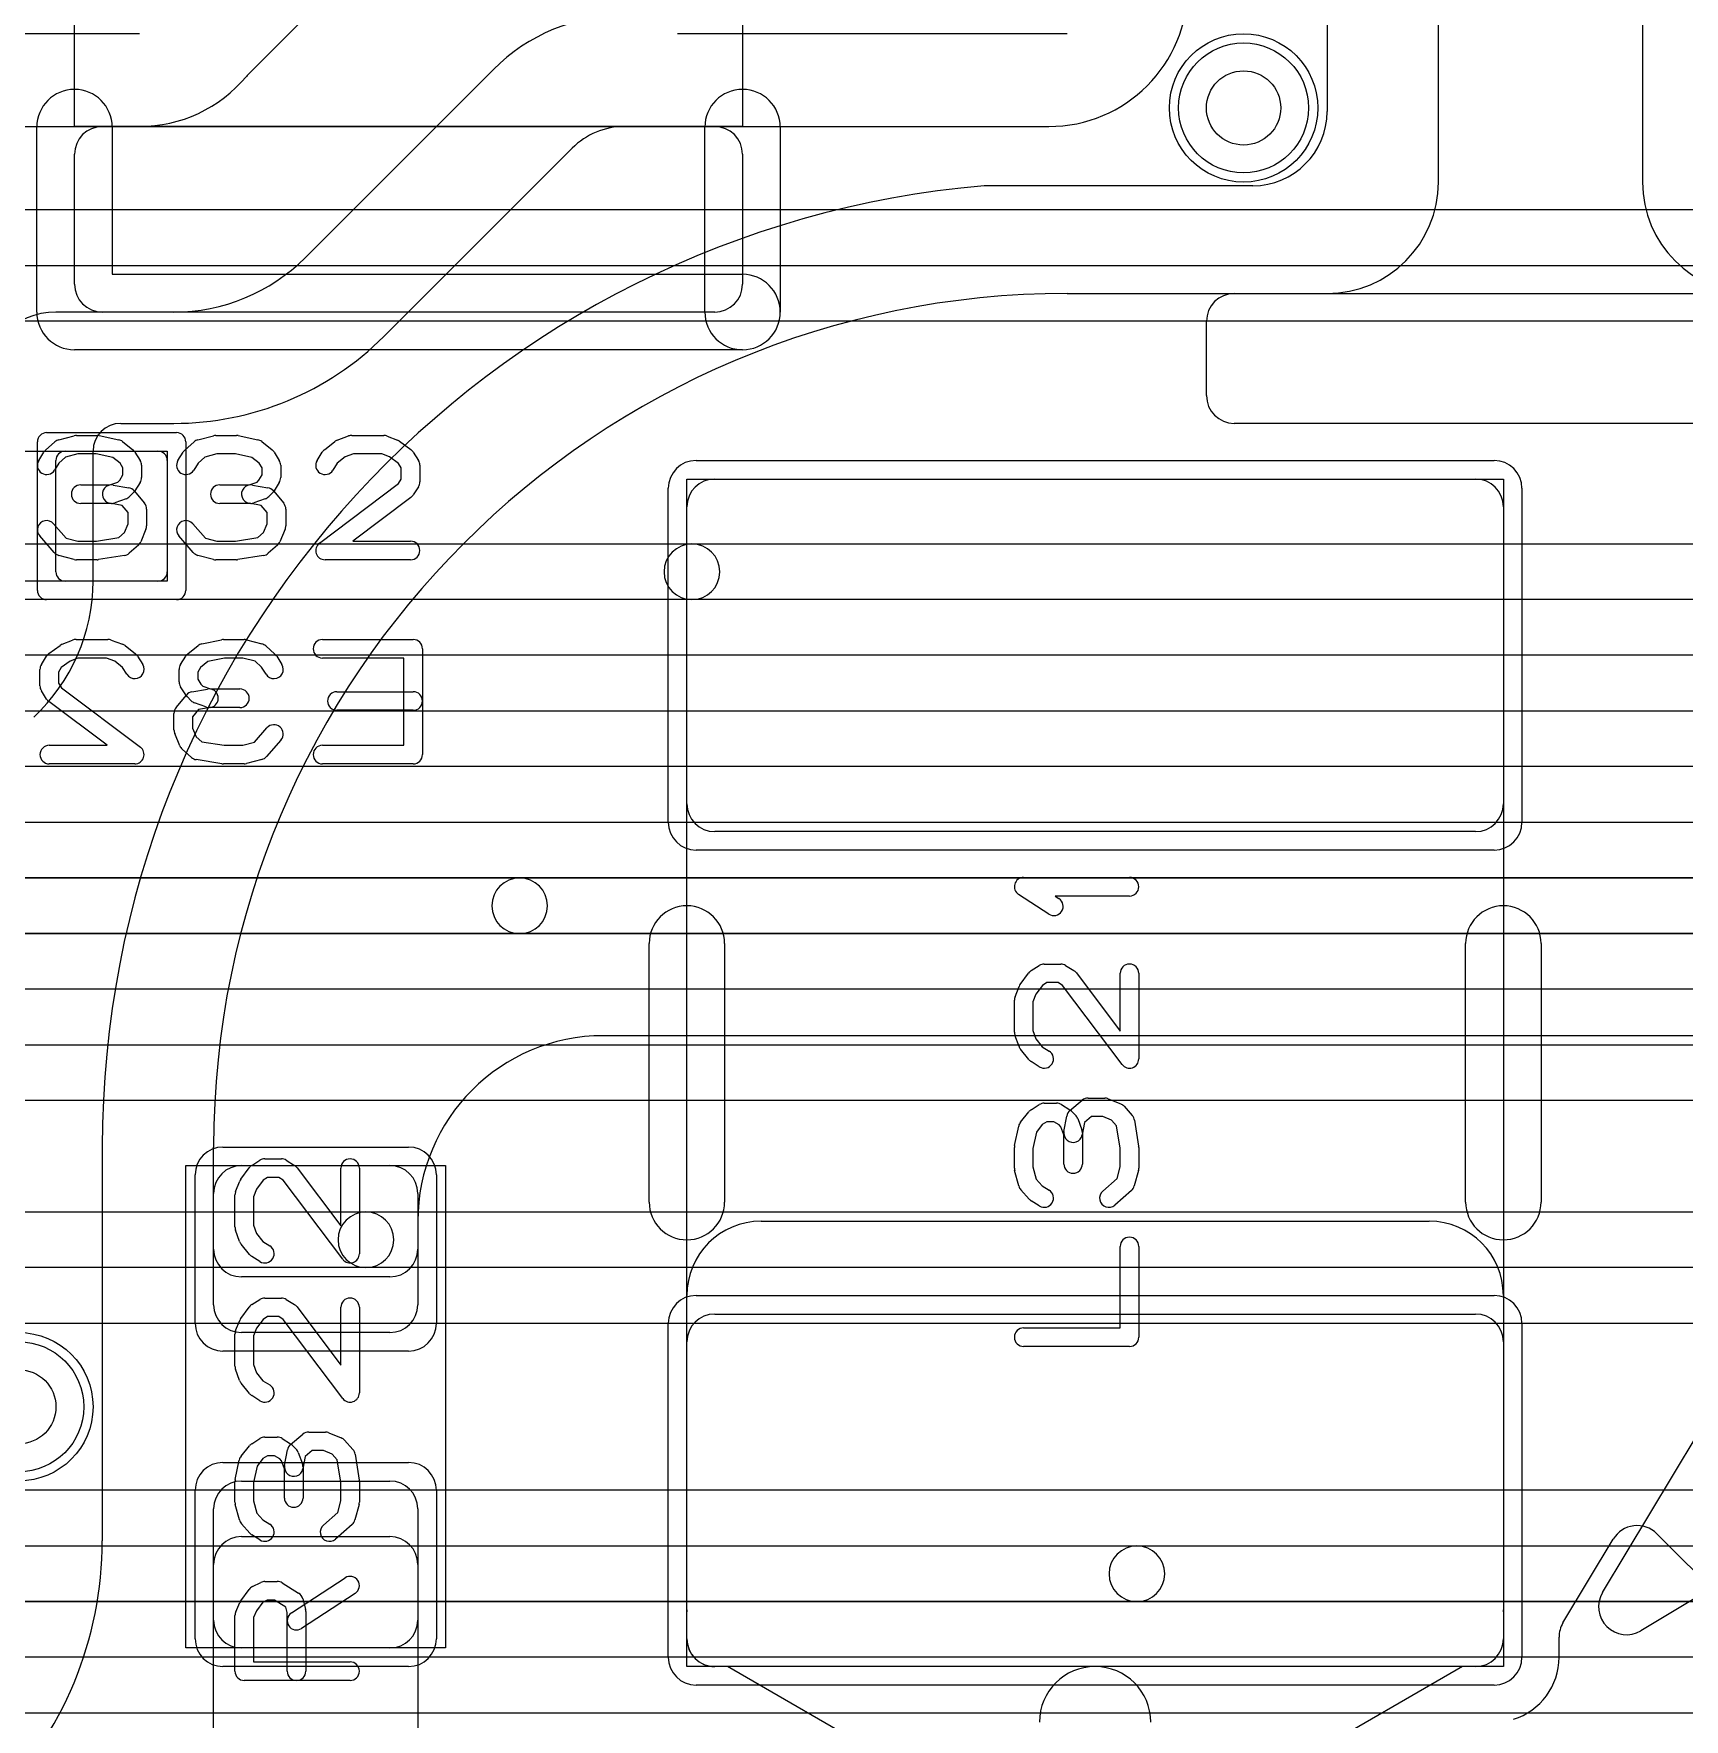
# Model space of a CAD drawing. Extents: x 0 to 57.3, y -1 to 20.5.
# Drawn here: x 29.54 to 33.987, y 9.158 to 13.7 of the extents above; entities that cross this region are included whole.
import ezdxf

# ---------------------------------------------------------------- set-up
doc = ezdxf.new("R2010")
doc.units = 0
for name, color, linetype in [('Hole', 1, 'CONTINUOUS'), ('L1', 3, 'CONTINUOUS'), ('L2', 3, 'CONTINUOUS'), ('L3', 3, 'CONTINUOUS'), ('L4', 3, 'CONTINUOUS'), ('MetalMask-A', 176, 'CONTINUOUS'), ('PartsArea-A', 111, 'CONTINUOUS'), ('PartsSilk-A', 221, 'CONTINUOUS'), ('Resist-A', 2, 'CONTINUOUS'), ('Resist-B', 2, 'CONTINUOUS'), ('Silk-A', 140, 'CONTINUOUS'), ('Silk-B', 140, 'CONTINUOUS')]:
    doc.layers.add(name, color=color, linetype=linetype)

msp = doc.modelspace()

# ---------------------------------------------------------------- linework, layer by layer
at = {"layer": 'Hole'}
for centre in [(32.8, 13.5), (29.5, 10)]:
    msp.add_circle(centre, 0.1, dxfattribs=at)
at = {"layer": 'L1'}
for p, q in [((33.02496, 15.1), (33.02496, 13.49036)), ((33.325, 13.3), (33.325, 15.12503)), ((33.875, 15.12503), (33.875, 13.3)), ((30.11777, 13.59002), (30.7313, 14.20355)), ((30.77855, 13.60355), (30.27145, 13.09645)), ((29.09275, 13.44996), (29.825, 13.44996)), ((31.13211, 13.44996), (32.275, 13.44996)), ((30.48361, 12.88429), (30.99071, 13.39139)), ((32.82496, 13.29036), (32.10083, 13.29036)), ((32.325, 13), (38, 13)), ((32.77497, 13), (33.025, 13)), ((29.91789, 12.95), (29.6, 12.95)), ((32.7, 12.72497), (32.7, 12.92503)), ((29.77501, 12.64996), (29.91789, 12.64996)), ((34.67503, 12.65), (32.77497, 12.65)), ((29.6, 12.25), (29.6, 12.55)), ((29.625, 12.575), (29.875, 12.575)), ((29.70004, 12.225), (29.70004, 12.57499)), ((29.9, 12.55), (29.9, 12.25)), ((31.375, 12.5), (33.425, 12.5)), ((31.3, 11.625), (31.3, 12.425)), ((33.5, 12.425), (33.5, 11.625)), ((29.875, 12.225), (29.625, 12.225)), ((33.425, 11.55), (31.375, 11.55)), ((36, 11), (31.075, 11)), ((29.72496, 10.7), (29.72496, 9.63917)), ((30.025, 10.42497), (30.025, 10.7)), ((30.1, 10.65), (30.5, 10.65)), ((30.025, 10.275), (30.025, 10.575)), ((30.575, 10.575), (30.575, 10.275)), ((30.575, 10.5), (30.575, 10.42497)), ((31.5, 10.5), (33.3, 10.5)), ((30.50003, 10.35), (30.09997, 10.35)), ((31.3, 9.453), (31.3, 10.3)), ((33.5, 10.3), (33.5, 9.45245)), ((31.375, 10.25), (33.425, 10.25)), ((30.5, 10.2), (30.1, 10.2)), ((31.3, 9.375), (31.3, 10.175)), ((33.5, 10.175), (33.5, 9.375)), ((30.1, 9.8), (30.5, 9.8)), ((30.025, 9.425), (30.025, 9.725)), ((30.575, 9.725), (30.575, 9.425)), ((30.09997, 9.65), (30.50003, 9.65)), ((30.025, 8.8), (30.025, 9.57503)), ((30.575, 9.57503), (30.575, 8.9)), ((31.3, 9.37498), (31.29999, 9.447)), ((33.5, 9.44755), (33.5, 9.37497)), ((30.5, 9.35), (30.1, 9.35)), ((31.40979, 9.3), (31.37497, 9.3)), ((33.425, 9.3), (31.375, 9.3)), ((32.32335, 8.77256), (31.40979, 9.3)), ((33.39021, 9.3), (32.47696, 8.77274)), ((33.42503, 9.3), (33.39021, 9.3))]:
    msp.add_line(p, q, dxfattribs=at)
for centre in [(32.8, 13.5), (29.5, 10)]:
    msp.add_circle(centre, 0.2, dxfattribs=at)
for centre, radius, start, end in [((32.275, 13.825), 0.37504, -90, 0), ((31.13211, 13.25), 0.5, 90, 135.00081), ((29.82499, 13.825), 0.37504, -89.99847, -39.78914), ((30.17078, 13.53701), 0.07497, 135, 140.21106), ((32.82496, 13.49036), 0.2, -90, 0), ((31.1321, 13.25), 0.19996, 89.99714, 135), ((32.325, 10.7), 2.60004, 94.94606, 180), ((33.025, 13.3), 0.3, -90, 0), ((34.175, 13.3), 0.3, 180, -90), ((29.9179, 13.45), 0.5, -90.00115, -45), ((32.325, 10.7), 2.3, 90, 180), ((32.77497, 12.92503), 0.07497, 90, 180), ((29.6, 12.75), 0.2, 90, 180), ((29.91789, 13.45), 0.80004, -90, -44.99949), ((32.77497, 12.72497), 0.07497, 180, -90), ((29.77501, 12.57499), 0.07497, 90, 180), ((29.625, 12.55), 0.025, 90, 180), ((29.875, 12.55), 0.025, 0, 90), ((31.375, 12.425), 0.075, 90, 180), ((33.425, 12.425), 0.075, 0, 90), ((29.2, 12.225), 0.50004, -47.14029, 0), ((29.625, 12.25), 0.025, 180, -90), ((29.875, 12.25), 0.025, -90, 0), ((31.375, 11.625), 0.075, 180, -90), ((33.425, 11.625), 0.075, -90, 0), ((31.075, 10.5), 0.5, 90, 180), ((30.1, 10.575), 0.075, 90, 180), ((30.5, 10.575), 0.075, 0, 90), ((31.5, 10.3), 0.2, 90, 180), ((33.3, 10.3), 0.2, 0, 90), ((30.09997, 10.42497), 0.07497, 180, -90), ((30.50003, 10.42497), 0.07497, -90, 0), ((30.1, 10.275), 0.075, 180, -90), ((30.5, 10.275), 0.075, -90, 0), ((31.375, 10.175), 0.075, 90, 180), ((33.425, 10.175), 0.075, 0, 90), ((30.1, 9.725), 0.075, 90, 180), ((30.5, 9.725), 0.075, 0, 90), ((28.72496, 9.63917), 1, -44.99959, 0), ((30.09997, 9.57503), 0.07497, 90, 180), ((30.50003, 9.57503), 0.07497, 0, 90), ((31.44996, 9.44951), 0.14999, 179.01059, -179.04115), ((31.37496, 9.45151), 0.07497, 178.86127, 179.5491), ((33.35003, 9.45), 0.14999, -0.93593, 0.93593), ((30.1, 9.425), 0.075, 180, -90), ((30.5, 9.425), 0.075, -90, 0), ((31.375, 9.375), 0.075, 180, -90), ((31.37497, 9.37497), 0.07497, 179.99236, -90), ((33.425, 9.375), 0.075, -90, 0), ((33.42503, 9.37497), 0.07497, -90, 0), ((32.4, 9.15), 0.15, 0, 180)]:
    msp.add_arc(centre, radius, start, end, dxfattribs=at)
at = {"layer": 'L2'}
for centre in [(32.8, 13.5), (29.5, 10)]:
    msp.add_circle(centre, 0.2, dxfattribs=at)
at = {"layer": 'L3'}
for p, q in [((41.49996, 12.02504), (28.21421, 12.02504)), ((28.21421, 11.875), (42.21092, 11.875)), ((42.21092, 11.725), (28.21421, 11.725)), ((28.01422, 11.575), (42.48579, 11.575)), ((42.48579, 11.425), (28.01422, 11.425)), ((27.81421, 11.275), (43.08579, 11.275)), ((43.08579, 11.125), (27.81421, 11.125)), ((23.04178, 10.975), (43.65822, 10.975)), ((43.65822, 10.825), (23.04178, 10.825)), ((28.35127, 9.475), (38.12911, 9.475)), ((38.12911, 9.325), (28.35127, 9.325)), ((23.04178, 9.175), (43.65822, 9.175))]:
    msp.add_line(p, q, dxfattribs=at)
msp.add_circle((32.8, 13.5), 0.2, dxfattribs=at)
at = {"layer": 'L4'}
for p, q in [((37.58579, 13.22504), (26.7, 13.22504)), ((25.8, 13.075), (37.58579, 13.075)), ((37.58579, 12.925), (25.8, 12.925)), ((25.84178, 12.325), (31.31367, 12.325)), ((31.31367, 12.325), (36.80736, 12.325)), ((31.31367, 12.175), (25.84178, 12.175)), ((36.80736, 12.175), (31.31367, 12.175)), ((25.84178, 11.425), (30.84946, 11.425)), ((30.84946, 11.425), (35.87893, 11.425)), ((30.84946, 11.275), (25.84178, 11.275)), ((35.87893, 11.275), (30.84946, 11.275)), ((25.84178, 10.525), (30.43525, 10.525)), ((30.43525, 10.525), (35.05051, 10.525)), ((30.43525, 10.375), (25.84178, 10.375)), ((35.05051, 10.375), (30.43525, 10.375)), ((28.4, 10.22496), (35.05051, 10.22496)), ((39.20525, 9.77504), (28.4, 9.77504)), ((25.84178, 9.625), (32.51262, 9.625)), ((32.51262, 9.625), (39.20525, 9.625)), ((32.51262, 9.475), (25.84178, 9.475)), ((39.20525, 9.475), (32.51262, 9.475))]:
    msp.add_line(p, q, dxfattribs=at)
for centre in [(32.8, 13.5), (29.5, 10)]:
    msp.add_circle(centre, 0.2, dxfattribs=at)
for centre, start, end in [((31.31367, 12.25), 90, -90), ((31.31367, 12.25), -90, 90), ((30.84946, 11.35), 90, -90), ((30.84946, 11.35), -90, 90), ((30.43525, 10.45), 90, -90), ((30.43525, 10.45), -90, 90), ((32.51262, 9.55), 90, -90), ((32.51262, 9.55), -90, 90)]:
    msp.add_arc(centre, 0.075, start, end, dxfattribs=at)
at = {"layer": 'MetalMask-A'}
for p, q in [((29.6, 12.25), (29.6, 12.55)), ((29.625, 12.575), (29.875, 12.575)), ((29.9, 12.55), (29.9, 12.25)), ((31.375, 12.5), (33.425, 12.5)), ((31.3, 11.625), (31.3, 12.425)), ((33.5, 12.425), (33.5, 11.625)), ((29.875, 12.225), (29.625, 12.225)), ((33.425, 11.55), (31.375, 11.55)), ((30.1, 10.65), (30.5, 10.65)), ((30.025, 10.275), (30.025, 10.575)), ((30.575, 10.575), (30.575, 10.275)), ((31.375, 10.25), (33.425, 10.25)), ((30.5, 10.2), (30.1, 10.2)), ((31.3, 9.375), (31.3, 10.175)), ((33.5, 10.175), (33.5, 9.375)), ((30.1, 9.8), (30.5, 9.8)), ((30.025, 9.425), (30.025, 9.725)), ((30.575, 9.725), (30.575, 9.425)), ((30.5, 9.35), (30.1, 9.35)), ((33.425, 9.3), (31.375, 9.3))]:
    msp.add_line(p, q, dxfattribs=at)
for centre, radius, start, end in [((29.625, 12.55), 0.025, 90, 180), ((29.875, 12.55), 0.025, 0, 90), ((31.375, 12.425), 0.075, 90, 180), ((33.425, 12.425), 0.075, 0, 90), ((29.625, 12.25), 0.025, 180, -90), ((29.875, 12.25), 0.025, -90, 0), ((31.375, 11.625), 0.075, 180, -90), ((33.425, 11.625), 0.075, -90, 0), ((30.1, 10.575), 0.075, 90, 180), ((30.5, 10.575), 0.075, 0, 90), ((30.1, 10.275), 0.075, 180, -90), ((30.5, 10.275), 0.075, -90, 0), ((31.375, 10.175), 0.075, 90, 180), ((33.425, 10.175), 0.075, 0, 90), ((30.1, 9.725), 0.075, 90, 180), ((30.5, 9.725), 0.075, 0, 90), ((30.1, 9.425), 0.075, 180, -90), ((30.5, 9.425), 0.075, -90, 0), ((31.375, 9.375), 0.075, 180, -90), ((33.425, 9.375), 0.075, -90, 0)]:
    msp.add_arc(centre, radius, start, end, dxfattribs=at)
at = {"layer": 'PartsArea-A'}
for p, q in [((29.65, 13.45), (29.65, 13.75)), ((31.45, 13.75), (31.45, 13.45)), ((31.45, 13.45), (29.65, 13.45)), ((29.1, 12.575), (29.9, 12.575)), ((29.9, 12.575), (29.9, 12.225)), ((31.3, 12.5), (33.5, 12.5)), ((31.3, 9.3), (31.3, 12.5)), ((33.5, 12.5), (33.5, 9.3)), ((29.9, 12.225), (29.1, 12.225)), ((29.95, 9.35), (29.95, 10.65)), ((29.95, 10.65), (30.65, 10.65)), ((30.65, 10.65), (30.65, 9.35)), ((30.65, 9.35), (29.95, 9.35)), ((33.5, 9.3), (31.3, 9.3))]:
    msp.add_line(p, q, dxfattribs=at)
at = {"layer": 'PartsSilk-A'}
for p, q in [((29.5484, 12.95), (29.5484, 13.4484)), ((29.725, 13.45), (31.375, 13.45)), ((29.7516, 13.4484), (29.7516, 13.0516)), ((31.3484, 12.95), (31.3484, 13.4484)), ((31.5516, 13.4484), (31.5516, 12.95)), ((29.65, 13.025), (29.65, 13.375)), ((31.45, 13.375), (31.45, 13.025)), ((29.7516, 13.0516), (31.45, 13.0516)), ((31.375, 12.95), (29.725, 12.95)), ((31.45, 12.8484), (29.65, 12.8484)), ((29.57228, 12.57795), (29.59728, 12.60017)), ((29.60745, 12.60564), (29.64912, 12.61675)), ((29.65556, 12.61759), (29.71111, 12.61759)), ((29.71626, 12.61705), (29.76904, 12.60594)), ((29.77951, 12.601), (29.80729, 12.57878)), ((29.94728, 12.57795), (29.97228, 12.60017)), ((29.98245, 12.60564), (30.02412, 12.61675)), ((30.03056, 12.61759), (30.08611, 12.61759)), ((30.09126, 12.61705), (30.14404, 12.60594)), ((30.15451, 12.601), (30.18229, 12.57878)), ((30.32327, 12.57878), (30.35105, 12.601)), ((30.35813, 12.60497), (30.38868, 12.61608)), ((30.39722, 12.61759), (30.48333, 12.61759)), ((30.49261, 12.6158), (30.52039, 12.60469)), ((30.52581, 12.6017), (30.55637, 12.57948)), ((29.5538, 12.55029), (29.56769, 12.57251)), ((29.60818, 12.54296), (29.5962, 12.52379)), ((29.62606, 12.55885), (29.60818, 12.54296)), ((29.65884, 12.56759), (29.62606, 12.55885)), ((29.70851, 12.56759), (29.65884, 12.56759)), ((29.75292, 12.55824), (29.70851, 12.56759)), ((29.77273, 12.5424), (29.75292, 12.55824)), ((29.78056, 12.52987), (29.77273, 12.5424)), ((29.81287, 12.57251), (29.82676, 12.55029)), ((29.83056, 12.53704), (29.83056, 12.5037)), ((29.9288, 12.55029), (29.94269, 12.57251)), ((29.98318, 12.54296), (29.9712, 12.52379)), ((30.00106, 12.55885), (29.98318, 12.54296)), ((30.03384, 12.56759), (30.00106, 12.55885)), ((30.08351, 12.56759), (30.03384, 12.56759)), ((30.12792, 12.55824), (30.08351, 12.56759)), ((30.14773, 12.5424), (30.12792, 12.55824)), ((30.15556, 12.52987), (30.14773, 12.5424)), ((30.18787, 12.57251), (30.20176, 12.55029)), ((30.20556, 12.53704), (30.20556, 12.5037)), ((30.3038, 12.55029), (30.31769, 12.57251)), ((30.35783, 12.5424), (30.3462, 12.52379)), ((30.37908, 12.55939), (30.35783, 12.5424)), ((30.40162, 12.56759), (30.37908, 12.55939)), ((30.47852, 12.56759), (30.40162, 12.56759)), ((30.49893, 12.55943), (30.47852, 12.56759)), ((30.52304, 12.54189), (30.49893, 12.55943)), ((30.53056, 12.52987), (30.52304, 12.54189)), ((30.56287, 12.57251), (30.57676, 12.55029)), ((30.58056, 12.53704), (30.58056, 12.49259)), ((29.7456, 12.48426), (29.7668, 12.49197)), ((29.7668, 12.49197), (29.77198, 12.49715)), ((29.77198, 12.49715), (29.78056, 12.51087)), ((29.78056, 12.51087), (29.78056, 12.52987)), ((30.1206, 12.48426), (30.1418, 12.49197)), ((30.1418, 12.49197), (30.14698, 12.49715)), ((30.14698, 12.49715), (30.15556, 12.51087)), ((30.15556, 12.51087), (30.15556, 12.52987)), ((30.52293, 12.48756), (30.53056, 12.49976)), ((30.53056, 12.49976), (30.53056, 12.52987)), ((29.66667, 12.48426), (29.7456, 12.48426)), ((29.75438, 12.48387), (29.79605, 12.47646)), ((29.7891, 12.44687), (29.75854, 12.43576)), ((29.80935, 12.4638), (29.79824, 12.45269)), ((29.81088, 12.46785), (29.83865, 12.43452)), ((29.82676, 12.49045), (29.81287, 12.46823)), ((30.04167, 12.48426), (30.1206, 12.48426)), ((30.12938, 12.48387), (30.17105, 12.47646)), ((30.1641, 12.44687), (30.13354, 12.43576)), ((30.18435, 12.4638), (30.17324, 12.45269)), ((30.18588, 12.46785), (30.21365, 12.43452)), ((30.20176, 12.49045), (30.18787, 12.46823)), ((30.30997, 12.32739), (30.52293, 12.48756)), ((30.5567, 12.45039), (30.39983, 12.33241)), ((30.57676, 12.47934), (30.56287, 12.45712)), ((29.75, 12.43426), (29.66667, 12.43426)), ((29.77831, 12.42883), (29.74562, 12.43465)), ((29.79444, 12.40947), (29.77831, 12.42883)), ((29.79444, 12.37907), (29.79444, 12.40947)), ((29.84444, 12.41852), (29.84444, 12.37407)), ((30.125, 12.43426), (30.04167, 12.43426)), ((30.15331, 12.42883), (30.12062, 12.43465)), ((30.16944, 12.40947), (30.15331, 12.42883)), ((30.16944, 12.37907), (30.16944, 12.40947)), ((30.21944, 12.41852), (30.21944, 12.37407)), ((29.59381, 12.37942), (29.62769, 12.34071)), ((29.76941, 12.34205), (29.78468, 12.35563)), ((29.78468, 12.35563), (29.79444, 12.37907)), ((29.84252, 12.36446), (29.82864, 12.33113)), ((29.96881, 12.37942), (30.00269, 12.34071)), ((30.14441, 12.34205), (30.15968, 12.35563)), ((30.15968, 12.35563), (30.16944, 12.37907)), ((30.21752, 12.36446), (30.20364, 12.33113)), ((29.59508, 12.30206), (29.55619, 12.3465)), ((29.62769, 12.34071), (29.65884, 12.33241)), ((29.65884, 12.33241), (29.70912, 12.33241)), ((29.70912, 12.33241), (29.76941, 12.34205)), ((29.82217, 12.32205), (29.79717, 12.29983)), ((29.97008, 12.30206), (29.93119, 12.3465)), ((30.00269, 12.34071), (30.03384, 12.33241)), ((30.03384, 12.33241), (30.08412, 12.33241)), ((30.08412, 12.33241), (30.14441, 12.34205)), ((30.19717, 12.32205), (30.17217, 12.29983)), ((30.39983, 12.33241), (30.55556, 12.33241)), ((29.64912, 12.28325), (29.60745, 12.29436)), ((29.71111, 12.28241), (29.65556, 12.28241)), ((29.78451, 12.29383), (29.71506, 12.28272)), ((30.02412, 12.28325), (29.98245, 12.29436)), ((30.08611, 12.28241), (30.03056, 12.28241)), ((30.15951, 12.29383), (30.09006, 12.28272)), ((30.55556, 12.28241), (30.325, 12.28241)), ((32.20741, 11.42639), (32.49259, 11.42639)), ((32.2753, 11.32763), (32.19382, 11.38041)), ((32.49259, 11.37639), (32.29199, 11.37639)), ((32.29199, 11.37639), (32.30248, 11.36959)), ((31.1984, 10.5516), (31.1984, 11.2484)), ((31.4016, 11.2484), (31.4016, 10.5516)), ((33.3984, 10.5516), (33.3984, 11.2484)), ((33.6016, 11.2484), (33.6016, 10.5516)), ((32.22749, 11.17537), (32.24971, 11.18926)), ((32.26296, 11.19306), (32.30741, 11.19306)), ((32.32066, 11.18926), (32.34288, 11.17537)), ((32.1842, 11.10511), (32.19531, 11.13289)), ((32.1983, 11.13831), (32.22052, 11.16887)), ((32.25811, 11.13554), (32.24057, 11.11143)), ((32.27013, 11.14306), (32.25811, 11.13554)), ((32.30024, 11.14306), (32.27013, 11.14306)), ((32.31244, 11.13543), (32.30024, 11.14306)), ((32.47261, 10.92247), (32.31244, 11.13543)), ((32.34961, 11.1692), (32.46759, 11.01233)), ((32.46759, 11.01233), (32.46759, 11.16806)), ((32.51759, 11.16806), (32.51759, 10.9375)), ((32.18241, 11.00972), (32.18241, 11.09583)), ((32.24057, 11.11143), (32.23241, 11.09102)), ((32.23241, 11.09102), (32.23241, 11.01412)), ((32.19503, 10.97063), (32.18392, 11.00118)), ((32.23241, 11.01412), (32.24061, 10.99158)), ((32.22122, 10.93577), (32.199, 10.96355)), ((32.24061, 10.99158), (32.2576, 10.97033)), ((32.2576, 10.97033), (32.27621, 10.9587)), ((32.24971, 10.9163), (32.22749, 10.93019)), ((32.22749, 10.80037), (32.24971, 10.81426)), ((32.26296, 10.81806), (32.2963, 10.81806)), ((32.30955, 10.81426), (32.33177, 10.80037)), ((32.33215, 10.79838), (32.36548, 10.82615)), ((32.38148, 10.83194), (32.42593, 10.83194)), ((32.43554, 10.83002), (32.46887, 10.81614)), ((32.199, 10.76701), (32.22122, 10.79479)), ((32.27013, 10.76806), (32.2576, 10.76023)), ((32.28913, 10.76806), (32.27013, 10.76806)), ((32.30285, 10.75948), (32.28913, 10.76806)), ((32.31613, 10.74188), (32.32354, 10.78355)), ((32.3362, 10.79685), (32.34731, 10.78574)), ((32.35313, 10.7766), (32.36424, 10.74604)), ((32.37117, 10.76581), (32.36535, 10.73312)), ((32.39053, 10.78194), (32.37117, 10.76581)), ((32.42093, 10.78194), (32.39053, 10.78194)), ((32.44437, 10.77218), (32.42093, 10.78194)), ((32.45795, 10.75691), (32.44437, 10.77218)), ((32.47795, 10.80967), (32.50017, 10.78467)), ((32.50617, 10.77201), (32.51728, 10.70256)), ((32.18295, 10.70376), (32.19406, 10.75654)), ((32.24176, 10.74042), (32.23241, 10.69601)), ((32.2576, 10.76023), (32.24176, 10.74042)), ((32.30803, 10.7543), (32.30285, 10.75948)), ((32.31574, 10.7331), (32.30803, 10.7543)), ((32.31574, 10.65417), (32.31574, 10.7331)), ((32.36574, 10.7375), (32.36574, 10.65417)), ((32.46759, 10.69662), (32.45795, 10.75691)), ((32.18241, 10.64306), (32.18241, 10.69861)), ((32.23241, 10.69601), (32.23241, 10.64634)), ((32.46759, 10.64634), (32.46759, 10.69662)), ((32.51759, 10.69861), (32.51759, 10.64306)), ((30.0983, 10.61331), (30.12052, 10.64387)), ((30.12749, 10.65037), (30.14971, 10.66426)), ((30.16296, 10.66806), (30.20741, 10.66806)), ((30.22066, 10.66426), (30.24288, 10.65037)), ((30.24961, 10.6442), (30.36759, 10.48733)), ((30.36759, 10.48733), (30.36759, 10.64306)), ((30.41759, 10.64306), (30.41759, 10.4125)), ((32.19436, 10.59495), (32.18325, 10.63662)), ((32.23241, 10.64634), (32.24115, 10.61356)), ((32.45929, 10.61519), (32.46759, 10.64634)), ((32.51675, 10.63662), (32.50564, 10.59495)), ((30.0842, 10.58011), (30.09531, 10.60789)), ((30.14057, 10.58643), (30.13241, 10.56602)), ((30.15811, 10.61054), (30.14057, 10.58643)), ((30.17013, 10.61806), (30.15811, 10.61054)), ((30.20024, 10.61806), (30.17013, 10.61806)), ((30.21244, 10.61043), (30.20024, 10.61806)), ((30.37261, 10.39747), (30.21244, 10.61043)), ((32.22205, 10.55978), (32.19983, 10.58478)), ((32.24115, 10.61356), (32.25704, 10.59568)), ((32.25704, 10.59568), (32.27621, 10.5837)), ((32.42058, 10.58131), (32.45929, 10.61519)), ((30.08241, 10.48472), (30.08241, 10.57083)), ((30.13241, 10.56602), (30.13241, 10.48912)), ((32.24971, 10.5413), (32.22749, 10.55519)), ((32.49794, 10.58258), (32.4535, 10.54369)), ((30.09503, 10.44563), (30.08392, 10.47618)), ((30.13241, 10.48912), (30.14061, 10.46658)), ((30.14061, 10.46658), (30.1576, 10.44533)), ((33.76735, 9.49925), (34.35908, 10.48546)), ((30.12122, 10.41077), (30.099, 10.43855)), ((30.14971, 10.3913), (30.12749, 10.40519)), ((30.1576, 10.44533), (30.17621, 10.4337)), ((32.46759, 10.2125), (32.46759, 10.43194)), ((32.51759, 10.43194), (32.51759, 10.1875)), ((30.0983, 10.23831), (30.12052, 10.26887)), ((30.12749, 10.27537), (30.14971, 10.28926)), ((30.16296, 10.29306), (30.20741, 10.29306)), ((30.22066, 10.28926), (30.24288, 10.27537)), ((30.24961, 10.2692), (30.36759, 10.11233)), ((30.36759, 10.11233), (30.36759, 10.26806)), ((30.41759, 10.26806), (30.41759, 10.0375)), ((30.0842, 10.20511), (30.09531, 10.23289)), ((30.15811, 10.23554), (30.14057, 10.21143)), ((30.17013, 10.24306), (30.15811, 10.23554)), ((30.20024, 10.24306), (30.17013, 10.24306)), ((30.21244, 10.23543), (30.20024, 10.24306)), ((30.37261, 10.02247), (30.21244, 10.23543)), ((30.08241, 10.10972), (30.08241, 10.19583)), ((30.14057, 10.21143), (30.13241, 10.19102)), ((30.13241, 10.19102), (30.13241, 10.11412)), ((32.20741, 10.2125), (32.46759, 10.2125)), ((32.49259, 10.1625), (32.20741, 10.1625)), ((30.09503, 10.07063), (30.08392, 10.10118)), ((30.13241, 10.11412), (30.14061, 10.09158)), ((30.14061, 10.09158), (30.1576, 10.07033)), ((30.12122, 10.03577), (30.099, 10.06355)), ((30.1576, 10.07033), (30.17621, 10.0587)), ((30.14971, 10.0163), (30.12749, 10.03019)), ((34.85646, 9.98808), (33.87025, 9.39635)), ((30.12749, 9.90037), (30.14971, 9.91426)), ((30.16296, 9.91806), (30.1963, 9.91806)), ((30.20955, 9.91426), (30.23177, 9.90037)), ((30.23215, 9.89838), (30.26548, 9.92615)), ((30.28148, 9.93194), (30.32593, 9.93194)), ((30.33554, 9.93002), (30.36887, 9.91614)), ((30.37795, 9.90967), (30.40017, 9.88467)), ((30.08295, 9.80376), (30.09406, 9.85654)), ((30.099, 9.86701), (30.12122, 9.89479)), ((30.1576, 9.86023), (30.14176, 9.84042)), ((30.17013, 9.86806), (30.1576, 9.86023)), ((30.18913, 9.86806), (30.17013, 9.86806)), ((30.20285, 9.85948), (30.18913, 9.86806)), ((30.20803, 9.8543), (30.20285, 9.85948)), ((30.21613, 9.84188), (30.22354, 9.88355)), ((30.2362, 9.89685), (30.24731, 9.88574)), ((30.25313, 9.8766), (30.26424, 9.84604)), ((30.27117, 9.86581), (30.26535, 9.83312)), ((30.29053, 9.88194), (30.27117, 9.86581)), ((30.32093, 9.88194), (30.29053, 9.88194)), ((30.34437, 9.87218), (30.32093, 9.88194)), ((30.35795, 9.85691), (30.34437, 9.87218)), ((30.36759, 9.79662), (30.35795, 9.85691)), ((30.40617, 9.87201), (30.41728, 9.80256)), ((30.14176, 9.84042), (30.13241, 9.79601)), ((30.21574, 9.8331), (30.20803, 9.8543)), ((30.21574, 9.75417), (30.21574, 9.8331)), ((30.26574, 9.8375), (30.26574, 9.75417)), ((30.08241, 9.74306), (30.08241, 9.79861)), ((30.13241, 9.79601), (30.13241, 9.74634)), ((30.36759, 9.74634), (30.36759, 9.79662)), ((30.41759, 9.79861), (30.41759, 9.74306)), ((30.09436, 9.69495), (30.08325, 9.73662)), ((30.13241, 9.74634), (30.14115, 9.71356)), ((30.35929, 9.71519), (30.36759, 9.74634)), ((30.41675, 9.73662), (30.40564, 9.69495)), ((30.12205, 9.65978), (30.09983, 9.68478)), ((30.14115, 9.71356), (30.15704, 9.69568)), ((30.15704, 9.69568), (30.17621, 9.6837)), ((30.32058, 9.68131), (30.35929, 9.71519)), ((30.39794, 9.68258), (30.3535, 9.64369)), ((30.14971, 9.6413), (30.12749, 9.65519)), ((30.23447, 9.44453), (30.37891, 9.53898)), ((30.0983, 9.4772), (30.12052, 9.50776)), ((30.12956, 9.51542), (30.15178, 9.52653)), ((30.16296, 9.52917), (30.1963, 9.52917)), ((30.20955, 9.52537), (30.25399, 9.49759)), ((30.40627, 9.49714), (30.26183, 9.40269)), ((30.08456, 9.44765), (30.09567, 9.47265)), ((30.14029, 9.44993), (30.13241, 9.4322)), ((30.15737, 9.47343), (30.14029, 9.44993)), ((30.16886, 9.47917), (30.15737, 9.47343)), ((30.18913, 9.47917), (30.16886, 9.47917)), ((30.21913, 9.46042), (30.18913, 9.47917)), ((30.22315, 9.44533), (30.21913, 9.46042)), ((30.2649, 9.48283), (30.27231, 9.45505)), ((30.27315, 9.44861), (30.27315, 9.2875)), ((30.08241, 9.2875), (30.08241, 9.4375)), ((30.13241, 9.4322), (30.13241, 9.3125)), ((30.22315, 9.2875), (30.22315, 9.44533)), ((30.13241, 9.3125), (30.39259, 9.3125)), ((30.39259, 9.2625), (30.10741, 9.2625))]:
    msp.add_line(p, q, dxfattribs=at)
for centre, radius, start, end in [((29.65, 13.4484), 0.1016, 0, 180), ((31.45, 13.4484), 0.1016, 0, 180), ((29.725, 13.375), 0.075, 90, 180), ((31.375, 13.375), 0.075, 0, 90), ((31.45, 12.95), 0.1016, -90, 90), ((29.725, 13.025), 0.075, 180, -90), ((31.375, 13.025), 0.075, -90, 0), ((29.65, 12.95), 0.1016, 180, -90), ((31.45, 12.95), 0.1016, 180, 0), ((29.61389, 12.58148), 0.025, 104.92551, 131.63069), ((29.65556, 12.59259), 0.025, 90, 104.92885), ((29.71111, 12.59259), 0.025, 78.11016, 90), ((29.76389, 12.58148), 0.025, 51.33303, 78.11298), ((29.98889, 12.58148), 0.025, 104.92551, 131.63069), ((30.03056, 12.59259), 0.025, 90, 104.92885), ((30.08611, 12.59259), 0.025, 78.11016, 90), ((30.13889, 12.58148), 0.025, 51.33303, 78.11298), ((30.36667, 12.58148), 0.025, 109.97919, 128.65478), ((30.39722, 12.59259), 0.025, 90, 109.98461), ((30.48333, 12.59259), 0.025, 68.2071, 90), ((30.51111, 12.58148), 0.025, 53.98274, 68.20215), ((29.575, 12.53704), 0.025, 147.99462, -32.01002), ((29.58889, 12.55926), 0.025, 131.62783, 147.98998), ((29.79167, 12.55926), 0.025, 32.00538, 51.34522), ((29.80556, 12.53704), 0.025, 0, 32.01002), ((29.95, 12.53704), 0.025, 147.99462, -32.01002), ((29.96389, 12.55926), 0.025, 131.62783, 147.98998), ((30.16667, 12.55926), 0.025, 32.00538, 51.34522), ((30.18056, 12.53704), 0.025, 0, 32.01002), ((30.325, 12.53704), 0.025, 147.99462, -32.01002), ((30.33889, 12.55926), 0.025, 128.66697, 147.98998), ((30.54167, 12.55926), 0.025, 32.00538, 53.97932), ((30.55556, 12.53704), 0.025, 0, 32.01002), ((29.80556, 12.5037), 0.025, -32.00538, 0), ((30.18056, 12.5037), 0.025, -32.00538, 0), ((30.55556, 12.49259), 0.025, -32.00538, 0), ((29.66667, 12.45926), 0.025, 90, -90), ((29.75, 12.45926), 0.025, 79.90837, -100.08326), ((29.78056, 12.47037), 0.025, -70.02864, -45), ((29.79167, 12.45185), 0.025, 39.7909, 79.91674), ((29.79167, 12.48148), 0.025, -45, -32.01002), ((30.04167, 12.45926), 0.025, 90, -90), ((30.125, 12.45926), 0.025, 79.90837, -100.08326), ((30.15556, 12.47037), 0.025, -70.02864, -45), ((30.16667, 12.45185), 0.025, 39.7909, 79.91674), ((30.16667, 12.48148), 0.025, -45, -32.01002), ((30.54167, 12.47037), 0.025, -53.0476, -32.01002), ((29.75, 12.45926), 0.025, -90, -70.02141), ((29.81944, 12.41852), 0.025, 0, 39.8005), ((30.125, 12.45926), 0.025, -90, -70.02141), ((30.19444, 12.41852), 0.025, 0, 39.8005), ((29.575, 12.36296), 0.025, 41.18808, -138.81042), ((29.81944, 12.37407), 0.025, -22.60576, 0), ((29.95, 12.36296), 0.025, 41.18808, -138.81042), ((30.19444, 12.37407), 0.025, -22.60576, 0), ((29.80556, 12.34074), 0.025, -48.37217, -22.60888), ((30.18056, 12.34074), 0.025, -48.37217, -22.60888), ((30.325, 12.30741), 0.025, 126.9524, -90), ((30.55556, 12.30741), 0.025, -90, 90), ((29.61389, 12.31852), 0.025, -138.81192, -104.92885), ((29.65556, 12.30741), 0.025, -104.92551, -90), ((29.71111, 12.30741), 0.025, -90, -80.91133), ((29.78056, 12.31852), 0.025, -80.91063, -48.36931), ((29.98889, 12.31852), 0.025, -138.81192, -104.92885), ((30.03056, 12.30741), 0.025, -104.92551, -90), ((30.08611, 12.30741), 0.025, -90, -80.91133), ((30.15556, 12.31852), 0.025, -80.91063, -48.36931), ((32.20741, 11.40139), 0.025, 90, -122.93381), ((32.49259, 11.40139), 0.025, -90, 90), ((32.28889, 11.34861), 0.025, -122.93354, 57.06619), ((31.3, 11.2484), 0.1016, 0, 180), ((33.5, 11.2484), 0.1016, 0, 180), ((32.24074, 11.15417), 0.025, 122.00538, 143.97932), ((32.26296, 11.16806), 0.025, 90, 122.01002), ((32.30741, 11.16806), 0.025, 57.99462, 90), ((32.32963, 11.15417), 0.025, 36.9524, 57.98998), ((32.49259, 11.16806), 0.025, 0, 180), ((32.21852, 11.12361), 0.025, 143.98274, 158.20215), ((32.20741, 11.09583), 0.025, 158.2071, 180), ((32.20741, 11.00972), 0.025, 180, -160.01539), ((32.21852, 10.97917), 0.025, -160.02081, -141.34522), ((32.26296, 10.9375), 0.025, -122.00538, 57.98998), ((32.24074, 10.95139), 0.025, -141.33303, -122.01002), ((32.49259, 10.9375), 0.025, -143.0476, 0), ((32.26296, 10.79306), 0.025, 90, 122.01002), ((32.2963, 10.79306), 0.025, 57.99462, 90), ((32.38148, 10.80694), 0.025, 90, 129.8005), ((32.42593, 10.80694), 0.025, 67.39424, 90), ((32.45926, 10.79306), 0.025, 41.62783, 67.39112), ((32.21852, 10.75139), 0.025, 141.33303, 168.11298), ((32.24074, 10.77917), 0.025, 122.00538, 141.34522), ((32.34815, 10.77917), 0.025, 129.7909, 169.91674), ((32.31852, 10.77917), 0.025, 45, 57.98998), ((32.32963, 10.76806), 0.025, 19.97136, 45), ((32.48148, 10.76806), 0.025, 9.08937, 41.63069), ((32.34074, 10.7375), 0.025, 169.90837, -10.08326), ((32.34074, 10.7375), 0.025, 0, 19.97859), ((32.20741, 10.69861), 0.025, 168.11016, 180), ((32.49259, 10.69861), 0.025, 0, 9.08867), ((30.14074, 10.62917), 0.025, 122.00538, 143.97932), ((30.16296, 10.64306), 0.025, 90, 122.01002), ((30.20741, 10.64306), 0.025, 57.99462, 90), ((30.22963, 10.62917), 0.025, 36.9524, 57.98998), ((30.39259, 10.64306), 0.025, 0, 180), ((32.20741, 10.64306), 0.025, 180, -165.07115), ((32.34074, 10.65417), 0.025, 180, 0), ((32.49259, 10.64306), 0.025, -14.92551, 0), ((30.11852, 10.59861), 0.025, 143.98274, 158.20215), ((32.21852, 10.60139), 0.025, -165.07449, -138.36931), ((32.26296, 10.5625), 0.025, -122.00538, 57.98998), ((32.48148, 10.60139), 0.025, -48.81192, -14.92885), ((30.10741, 10.57083), 0.025, 158.2071, 180), ((31.3, 10.5516), 0.1016, 180, 0), ((32.24074, 10.57639), 0.025, -138.37217, -122.01002), ((32.43704, 10.5625), 0.025, 131.18808, -48.81042), ((33.5, 10.5516), 0.1016, 180, 0), ((30.10741, 10.48472), 0.025, 180, -160.01539), ((32.49259, 10.43194), 0.025, 0, 180), ((30.11852, 10.45417), 0.025, -160.02081, -141.34522), ((30.14074, 10.42639), 0.025, -141.33303, -122.01002), ((30.16296, 10.4125), 0.025, -122.00538, 57.98998), ((30.39259, 10.4125), 0.025, -143.0476, 0), ((30.14074, 10.25417), 0.025, 122.00538, 143.97932), ((30.16296, 10.26806), 0.025, 90, 122.01002), ((30.20741, 10.26806), 0.025, 57.99462, 90), ((30.22963, 10.25417), 0.025, 36.9524, 57.98998), ((30.39259, 10.26806), 0.025, 0, 180), ((30.11852, 10.22361), 0.025, 143.98274, 158.20215), ((30.10741, 10.19583), 0.025, 158.2071, 180), ((32.20741, 10.1875), 0.025, 90, -90), ((32.49259, 10.1875), 0.025, -90, 0), ((30.10741, 10.10972), 0.025, 180, -160.01539), ((30.11852, 10.07917), 0.025, -160.02081, -141.34522), ((30.16296, 10.0375), 0.025, -122.00538, 57.98998), ((30.14074, 10.05139), 0.025, -141.33303, -122.01002), ((30.39259, 10.0375), 0.025, -143.0476, 0), ((30.16296, 9.89306), 0.025, 90, 122.01002), ((30.1963, 9.89306), 0.025, 57.99462, 90), ((30.28148, 9.90694), 0.025, 90, 129.8005), ((30.32593, 9.90694), 0.025, 67.39424, 90), ((30.35926, 9.89306), 0.025, 41.62783, 67.39112), ((30.11852, 9.85139), 0.025, 141.33303, 168.11298), ((30.14074, 9.87917), 0.025, 122.00538, 141.34522), ((30.24815, 9.87917), 0.025, 129.7909, 169.91674), ((30.21852, 9.87917), 0.025, 45, 57.98998), ((30.22963, 9.86806), 0.025, 19.97136, 45), ((30.38148, 9.86806), 0.025, 9.08937, 41.63069), ((30.24074, 9.8375), 0.025, 169.90837, -10.08326), ((30.24074, 9.8375), 0.025, 0, 19.97859), ((30.10741, 9.79861), 0.025, 168.11016, 180), ((30.39259, 9.79861), 0.025, 0, 9.08867), ((30.10741, 9.74306), 0.025, 180, -165.07115), ((30.24074, 9.75417), 0.025, 180, 0), ((30.39259, 9.74306), 0.025, -14.92551, 0), ((30.11852, 9.70139), 0.025, -165.07449, -138.36931), ((30.16296, 9.6625), 0.025, -122.00538, 57.98998), ((30.33704, 9.6625), 0.025, 131.18808, -48.81042), ((30.38148, 9.70139), 0.025, -48.81192, -14.92885), ((30.14074, 9.67639), 0.025, -138.37217, -122.01002), ((30.39259, 9.51806), 0.025, -56.81854, 123.18086), ((30.14074, 9.49306), 0.025, 116.56505, 143.97932), ((30.16296, 9.50417), 0.025, 90, 116.56505), ((30.1963, 9.50417), 0.025, 57.99462, 90), ((30.24074, 9.47639), 0.025, 14.92551, 57.98998), ((33.83166, 9.46066), 0.075, 149.03362, -59.03611), ((30.10741, 9.4375), 0.025, 156.04915, 180), ((30.11852, 9.4625), 0.025, 143.98274, 156.03964), ((30.24815, 9.44861), 0.025, 0, 14.93527), ((30.24815, 9.42361), 0.025, 123.18146, -56.81914), ((30.39259, 9.2875), 0.025, -90, 90), ((30.10741, 9.2875), 0.025, 180, -90), ((30.24815, 9.2875), 0.025, 180, 0)]:
    msp.add_arc(centre, radius, start, end, dxfattribs=at)
at = {"layer": 'Resist-A'}
for p, q in [((29.825, 13.7), (28.775, 13.7)), ((32.325, 13.7), (31.275, 13.7)), ((29.55, 12.2), (29.55, 12.6)), ((29.575, 12.625), (29.925, 12.625)), ((29.95, 12.6), (29.95, 12.2)), ((31.325, 12.55), (33.475, 12.55)), ((31.25, 11.575), (31.25, 12.475)), ((33.55, 12.475), (33.55, 11.575)), ((29.925, 12.175), (29.575, 12.175)), ((33.475, 11.5), (31.325, 11.5)), ((30.05, 10.7), (30.55, 10.7)), ((29.975, 10.225), (29.975, 10.625)), ((30.625, 10.625), (30.625, 10.225)), ((31.325, 10.3), (33.475, 10.3)), ((31.25, 9.325), (31.25, 10.225)), ((33.55, 10.225), (33.55, 9.325)), ((30.55, 10.15), (30.05, 10.15)), ((30.05, 9.85), (30.55, 9.85)), ((29.975, 9.375), (29.975, 9.775)), ((30.625, 9.775), (30.625, 9.375)), ((30.55, 9.3), (30.05, 9.3)), ((33.475, 9.25), (31.325, 9.25))]:
    msp.add_line(p, q, dxfattribs=at)
for centre in [(32.8, 13.5), (29.5, 10)]:
    msp.add_circle(centre, 0.175, dxfattribs=at)
for centre, radius, start, end in [((29.575, 12.6), 0.025, 90, 180), ((29.925, 12.6), 0.025, 0, 90), ((31.325, 12.475), 0.075, 90, 180), ((33.475, 12.475), 0.075, 0, 90), ((29.575, 12.2), 0.025, 180, -90), ((29.925, 12.2), 0.025, -90, 0), ((31.325, 11.575), 0.075, 180, -90), ((33.475, 11.575), 0.075, -90, 0), ((30.05, 10.625), 0.075, 90, 180), ((30.55, 10.625), 0.075, 0, 90), ((31.325, 10.225), 0.075, 90, 180), ((33.475, 10.225), 0.075, 0, 90), ((30.05, 10.225), 0.075, 180, -90), ((30.55, 10.225), 0.075, -90, 0), ((30.05, 9.775), 0.075, 90, 180), ((30.55, 9.775), 0.075, 0, 90), ((30.05, 9.375), 0.075, 180, -90), ((30.55, 9.375), 0.075, -90, 0), ((31.325, 9.325), 0.075, 180, -90), ((33.475, 9.325), 0.075, -90, 0)]:
    msp.add_arc(centre, radius, start, end, dxfattribs=at)
at = {"layer": 'Resist-B'}
for centre in [(32.8, 13.5), (29.5, 10)]:
    msp.add_circle(centre, 0.175, dxfattribs=at)
at = {"layer": 'Silk-A'}
for p, q in [((29.5484, 12.95), (29.5484, 13.4484)), ((29.725, 13.45), (31.375, 13.45)), ((29.7516, 13.4484), (29.7516, 13.0516)), ((31.3484, 12.95), (31.3484, 13.4484)), ((31.5516, 13.4484), (31.5516, 12.95)), ((29.65, 13.025), (29.65, 13.375)), ((31.45, 13.375), (31.45, 13.025)), ((29.7516, 13.0516), (31.45, 13.0516)), ((31.375, 12.95), (29.725, 12.95)), ((31.45, 12.8484), (29.65, 12.8484)), ((31.1984, 10.5516), (31.1984, 11.2484)), ((31.4016, 11.2484), (31.4016, 10.5516)), ((33.3984, 10.5516), (33.3984, 11.2484)), ((33.6016, 11.2484), (33.6016, 10.5516)), ((33.66069, 9.41781), (33.79608, 9.64346)), ((33.91342, 9.65791), (34.30791, 9.26342)), ((33.65, 9.325), (33.65, 9.37923))]:
    msp.add_line(p, q, dxfattribs=at)
for centre, radius, start, end in [((29.65, 13.4484), 0.1016, 0, 180), ((31.45, 13.4484), 0.1016, 0, 180), ((29.725, 13.375), 0.075, 90, 180), ((31.375, 13.375), 0.075, 0, 90), ((31.45, 12.95), 0.1016, -90, 90), ((29.725, 13.025), 0.075, 180, -90), ((31.375, 13.025), 0.075, -90, 0), ((29.65, 12.95), 0.1016, 180, -90), ((31.45, 12.95), 0.1016, 180, 0), ((31.3, 11.2484), 0.1016, 0, 180), ((33.5, 11.2484), 0.1016, 0, 180), ((31.3, 10.5516), 0.1016, 180, 0), ((33.5, 10.5516), 0.1016, 180, 0), ((33.86039, 9.60487), 0.075, 45.0054, 149.03652), ((33.725, 9.37923), 0.075, 149.04017, 180), ((33.475, 9.325), 0.175, -72.72781, 0)]:
    msp.add_arc(centre, radius, start, end, dxfattribs=at)
at = {"layer": 'Silk-B'}
for p, q in [((29.58113, 12.02948), (29.61169, 12.0517)), ((29.61711, 12.05469), (29.64489, 12.0658)), ((29.65417, 12.06759), (29.74028, 12.06759)), ((29.74882, 12.06608), (29.77937, 12.05497)), ((29.78645, 12.051), (29.81423, 12.02878)), ((29.95521, 12.02878), (29.98299, 12.051)), ((29.99346, 12.05594), (30.04624, 12.06705)), ((30.05139, 12.06759), (30.10694, 12.06759)), ((30.11338, 12.06675), (30.15505, 12.05564)), ((30.16522, 12.05017), (30.19022, 12.02795)), ((30.31806, 12.06759), (30.5625, 12.06759)), ((30.5875, 12.04259), (30.5875, 11.75741)), ((29.56074, 12.00029), (29.57463, 12.02251)), ((29.61446, 11.99189), (29.60694, 11.97987)), ((29.63857, 12.00943), (29.61446, 11.99189)), ((29.65898, 12.01759), (29.63857, 12.00943)), ((29.73588, 12.01759), (29.65898, 12.01759)), ((29.75842, 12.00939), (29.73588, 12.01759)), ((29.77967, 11.9924), (29.75842, 12.00939)), ((29.7913, 11.97379), (29.77967, 11.9924)), ((29.81981, 12.02251), (29.8337, 12.00029)), ((29.93574, 12.00029), (29.94963, 12.02251)), ((29.98977, 11.9924), (29.98194, 11.97987)), ((30.00958, 12.00824), (29.98977, 11.9924)), ((30.05399, 12.01759), (30.00958, 12.00824)), ((30.10366, 12.01759), (30.05399, 12.01759)), ((30.13644, 12.00885), (30.10366, 12.01759)), ((30.15432, 11.99296), (30.13644, 12.00885)), ((30.1663, 11.97379), (30.15432, 11.99296)), ((30.19481, 12.02251), (30.2087, 12.00029)), ((30.5375, 12.01759), (30.31806, 12.01759)), ((30.5375, 11.78241), (30.5375, 12.01759)), ((29.55694, 11.94259), (29.55694, 11.98704)), ((29.60694, 11.97987), (29.60694, 11.94976)), ((29.60694, 11.94976), (29.61457, 11.93756)), ((29.93194, 11.9537), (29.93194, 11.98704)), ((29.98194, 11.97987), (29.98194, 11.96087)), ((29.98194, 11.96087), (29.99052, 11.94715)), ((29.99052, 11.94715), (29.9957, 11.94197)), ((29.57463, 11.90712), (29.56074, 11.92934)), ((29.73767, 11.78241), (29.5808, 11.90039)), ((29.61457, 11.93756), (29.82753, 11.77739)), ((29.92385, 11.88452), (29.95162, 11.91785)), ((29.94963, 11.91823), (29.93574, 11.94045)), ((29.96426, 11.90269), (29.95315, 11.9138)), ((29.96645, 11.92646), (30.00812, 11.93387)), ((29.9957, 11.94197), (30.0169, 11.93426)), ((30.0169, 11.93426), (30.09583, 11.93426)), ((30.35694, 11.92685), (30.5625, 11.92685)), ((29.91806, 11.82407), (29.91806, 11.86852)), ((29.98419, 11.87883), (29.96806, 11.85947)), ((29.96806, 11.85947), (29.96806, 11.82907)), ((30.00396, 11.88576), (29.9734, 11.89687)), ((30.01688, 11.88465), (29.98419, 11.87883)), ((30.09583, 11.88426), (30.0125, 11.88426)), ((30.5625, 11.87685), (30.35694, 11.87685)), ((29.93386, 11.78113), (29.91998, 11.81446)), ((29.96806, 11.82907), (29.97782, 11.80563)), ((30.13481, 11.79071), (30.16869, 11.82942)), ((29.58194, 11.78241), (29.73767, 11.78241)), ((29.96533, 11.74983), (29.94033, 11.77205)), ((29.97782, 11.80563), (29.99309, 11.79205)), ((29.99309, 11.79205), (30.05338, 11.78241)), ((30.05338, 11.78241), (30.10366, 11.78241)), ((30.10366, 11.78241), (30.13481, 11.79071)), ((30.20631, 11.7965), (30.16742, 11.75206)), ((30.31806, 11.78241), (30.5375, 11.78241)), ((29.8125, 11.73241), (29.58194, 11.73241)), ((30.04744, 11.73272), (29.97799, 11.74383)), ((30.10694, 11.73241), (30.05139, 11.73241)), ((30.15505, 11.74436), (30.11338, 11.73325)), ((30.5625, 11.73241), (30.31806, 11.73241))]:
    msp.add_line(p, q, dxfattribs=at)
for centre, start, end in [((29.62639, 12.03148), 111.7929, 126.01726), ((29.65417, 12.04259), 90, 111.7929), ((29.74028, 12.04259), 70.02081, 90), ((29.77083, 12.03148), 51.33303, 70.02081), ((29.99861, 12.03148), 101.88984, 128.66697), ((30.05139, 12.04259), 90, 101.88984), ((30.10694, 12.04259), 75.07449, 90), ((30.14861, 12.03148), 48.37217, 75.07449), ((30.31806, 12.04259), 90, -90), ((30.5625, 12.04259), 0, 90), ((29.58194, 11.98704), 147.99462, 180), ((29.59583, 12.00926), 126.01726, 147.99462), ((29.8125, 11.98704), -147.99462, 32.01002), ((29.79861, 12.00926), 32.00538, 51.33303), ((29.95694, 11.98704), 147.99462, 180), ((29.97083, 12.00926), 128.66697, 147.99462), ((30.1875, 11.98704), -147.99462, 32.01002), ((30.17361, 12.00926), 32.00538, 48.37217), ((29.95694, 11.9537), 180, -147.99462), ((29.58194, 11.94259), 180, -147.99462), ((29.59583, 11.92037), -147.99462, -126.9524), ((29.97083, 11.93148), -147.99462, -135), ((29.97083, 11.90185), 100.09163, 140.2091), ((29.98194, 11.92037), -135, -109.97136), ((30.0125, 11.90926), -79.90837, 100.08326), ((30.09583, 11.90926), -90, 90), ((30.35694, 11.90185), 90, -90), ((30.5625, 11.90185), -90, 90), ((29.94306, 11.86852), 140.2091, 180), ((30.0125, 11.90926), -109.97136, -90), ((29.94306, 11.82407), 180, -157.39424), ((30.1875, 11.81296), -41.18808, 138.81042), ((29.58194, 11.75741), 90, -90), ((29.8125, 11.75741), -90, 53.05275), ((29.95694, 11.79074), -157.39424, -131.62783), ((30.31806, 11.75741), 90, -90), ((29.98194, 11.76852), -131.62783, -99.08937), ((30.05139, 11.75741), -99.08937, -90), ((30.10694, 11.75741), -90, -75.07449), ((30.14861, 11.76852), -75.07449, -41.18808), ((30.5625, 11.75741), -90, 0)]:
    msp.add_arc(centre, 0.025, start, end, dxfattribs=at)

doc.saveas('drawing.dxf')
